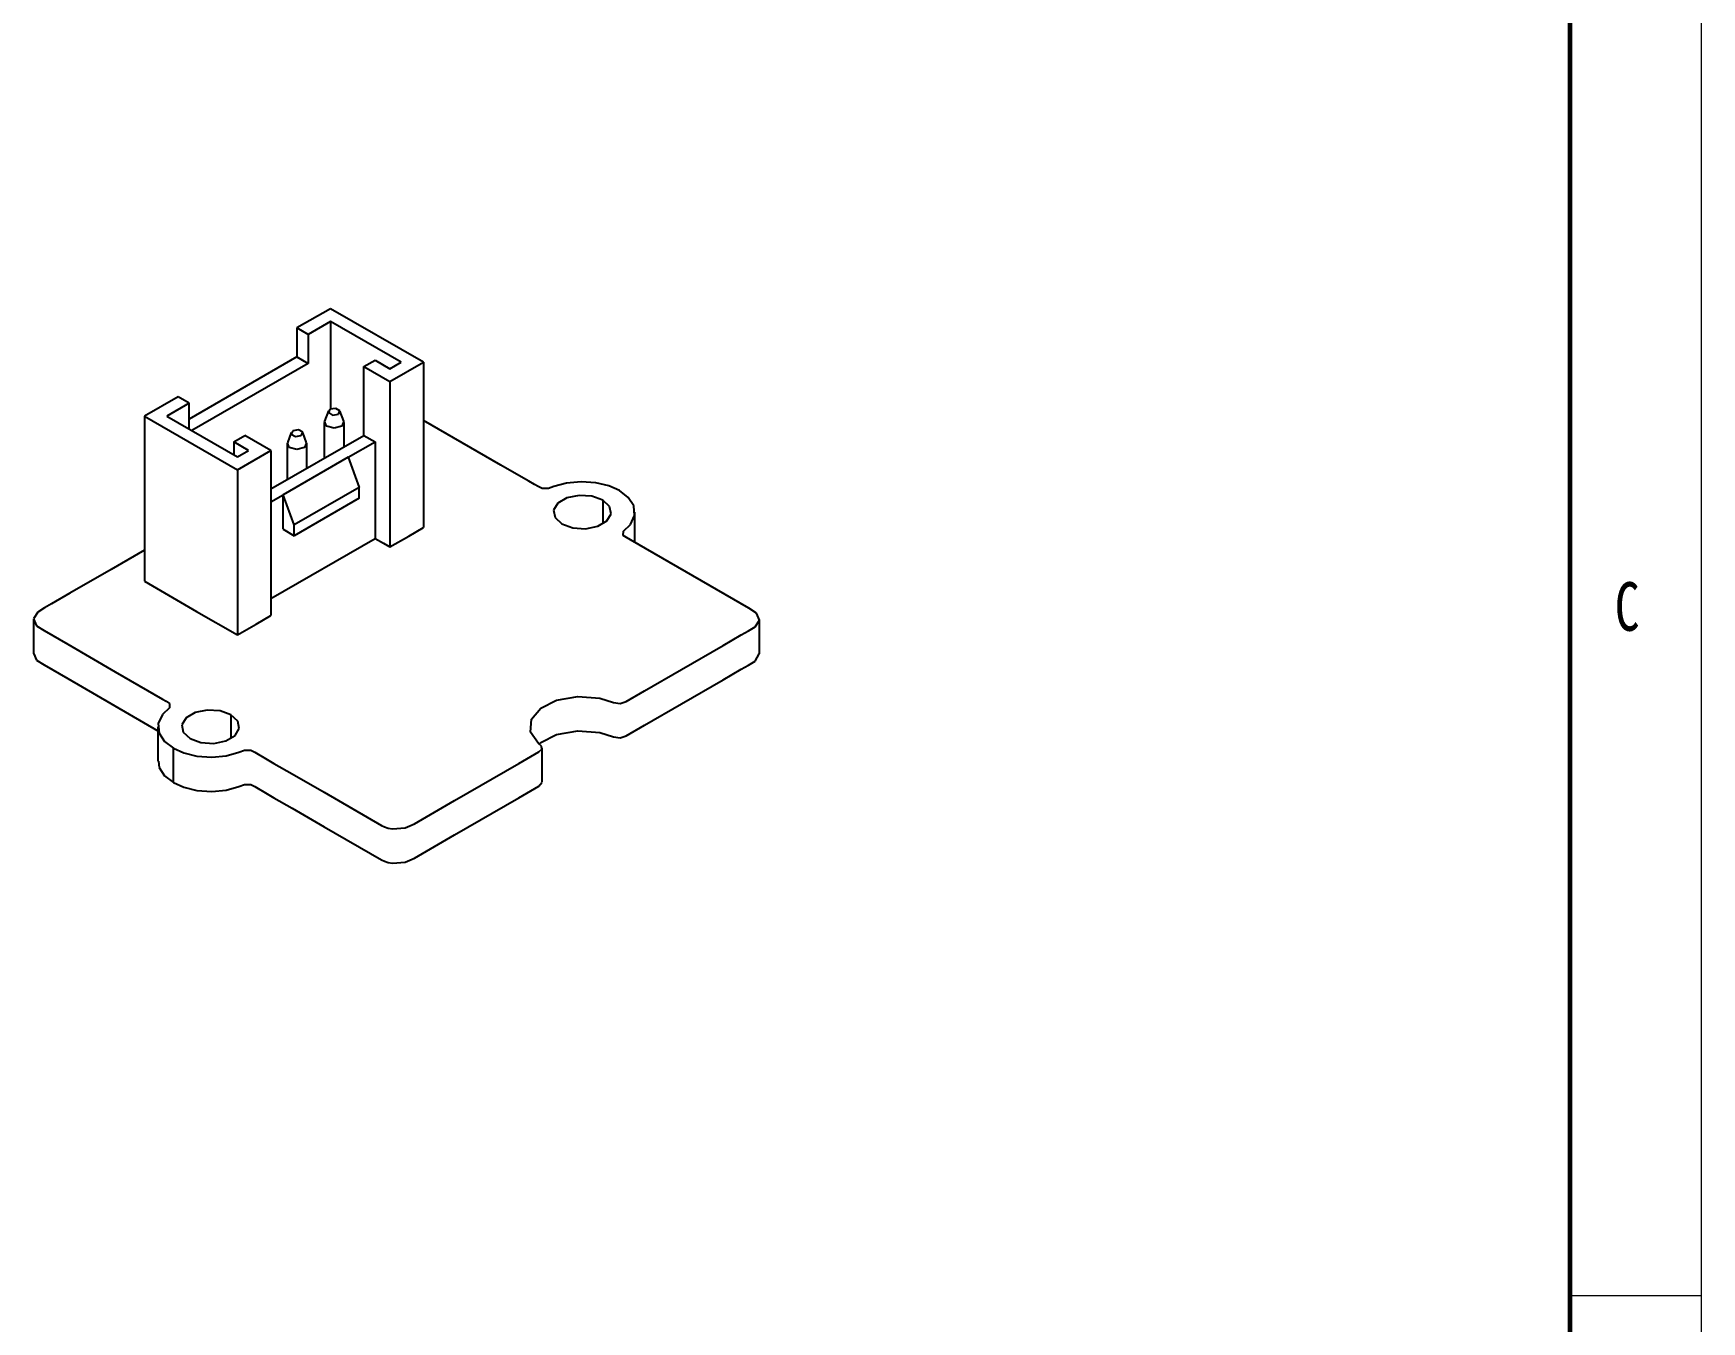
# Model space of a CAD drawing. Header units: millimetres. Extents: x 114 to 401, y 1477 to 1677.
# Drawn here: x 337.2 to 400.7, y 1526.3 to 1575.3 of the extents above; entities that cross this region are included whole.
import ezdxf
from ezdxf.lldxf.tags import DXFTag

# ---------------------------------------------------------------- set-up
doc = ezdxf.new("R2010")
doc.units = ezdxf.units.MM
doc.layers.get('0').update_dxf_attribs({"linetype": 'CONTINUOUS'})
doc.layers.add('1', color=7, linetype='CONTINUOUS')
doc.styles.add('SLDTEXTSTYLE0', font='TXT', dxfattribs={"width": 0.75})
tags = doc.linetypes.add('DASHED', pattern=[25.72, 12.86, -12.86]).pattern_tags.tags
tags[6:7] = [DXFTag(74, 4), DXFTag(75, 0), DXFTag(340, '0'), DXFTag(46, 0.0), DXFTag(50, 0.0), DXFTag(44, 0.0), DXFTag(45, 0.0)]
tags[4:5] = [DXFTag(74, 4), DXFTag(75, 0), DXFTag(340, '0'), DXFTag(46, 0.0), DXFTag(50, 0.0), DXFTag(44, 0.0), DXFTag(45, 0.0)]

msp = doc.modelspace()

# ---------------------------------------------------------------- linework, layer by layer
at = {"color": 18, "linetype": 'DASHED', "lineweight": 5, "ltscale": 1.75}
msp.add_line((400.66, 1477.264), (400.66, 1677.264), dxfattribs=at)
at = {"color": 7, "linetype": 'Continuous', "lineweight": 60}
msp.add_line((395.66, 1482.264), (395.66, 1672.264), dxfattribs=at)
at = {"color": 7, "linetype": 'Continuous', "lineweight": 0}
msp.add_line((395.66, 1527.264), (400.66, 1527.264), dxfattribs=at)
at = {"layer": '1'}
for p, q in [((348.502, 1564.793), (347.229, 1564.058)), ((348.502, 1564.303), (347.654, 1563.813)), ((352.038, 1562.752), (348.502, 1564.793)), ((348.502, 1564.303), (348.502, 1560.975)), ((351.189, 1562.752), (348.502, 1564.303)), ((347.229, 1564.058), (347.229, 1562.956)), ((347.654, 1563.813), (347.229, 1564.058)), ((347.654, 1563.813), (347.654, 1562.711)), ((347.229, 1562.956), (343.128, 1560.588)), ((347.654, 1562.711), (343.234, 1560.159)), ((347.229, 1562.956), (347.654, 1562.711)), ((349.775, 1562.588), (350.199, 1562.833)), ((349.775, 1559.975), (349.775, 1562.588)), ((349.775, 1562.588), (350.765, 1562.017)), ((350.199, 1562.833), (350.765, 1562.507)), ((350.765, 1562.017), (352.038, 1562.752)), ((350.765, 1562.507), (351.189, 1562.752)), ((352.038, 1562.752), (352.038, 1556.465)), ((350.765, 1562.017), (350.765, 1555.73)), ((342.704, 1561.445), (341.431, 1560.71)), ((343.128, 1561.2), (342.28, 1560.71)), ((343.128, 1561.2), (342.704, 1561.445)), ((343.128, 1560.22), (343.128, 1561.2)), ((341.431, 1560.71), (341.431, 1554.423)), ((341.431, 1560.71), (344.967, 1558.669)), ((342.28, 1560.71), (344.967, 1559.159)), ((348.269, 1560.465), (348.269, 1559.106)), ((348.424, 1560.901), (348.277, 1560.511)), ((348.352, 1560.329), (348.277, 1560.511)), ((348.485, 1560.965), (348.426, 1560.84)), ((348.426, 1560.84), (348.585, 1560.748)), ((348.702, 1560.999), (348.485, 1560.965)), ((348.585, 1560.748), (348.803, 1560.782)), ((348.861, 1560.907), (348.702, 1560.999)), ((348.803, 1560.782), (348.861, 1560.907)), ((349.01, 1560.511), (348.864, 1560.901)), ((349.01, 1560.511), (348.936, 1560.329)), ((349.019, 1559.539), (349.019, 1560.465)), ((354.985, 1558.845), (352.046, 1560.542)), ((344.825, 1559.73), (345.25, 1559.975)), ((346.24, 1559.404), (345.25, 1559.975)), ((346.24, 1557.934), (349.775, 1559.975)), ((347.01, 1560.085), (346.863, 1559.695)), ((347.07, 1560.149), (347.012, 1560.023)), ((347.012, 1560.023), (347.171, 1559.932)), ((347.288, 1560.183), (347.07, 1560.149)), ((347.171, 1559.932), (347.389, 1559.965)), ((347.447, 1560.091), (347.288, 1560.183)), ((347.389, 1559.965), (347.447, 1560.091)), ((347.596, 1559.695), (347.449, 1560.085)), ((348.644, 1560.249), (348.352, 1560.329)), ((348.936, 1560.329), (348.644, 1560.249)), ((349.775, 1559.975), (350.199, 1559.73)), ((345.391, 1559.404), (344.825, 1559.73)), ((344.825, 1559.73), (344.825, 1559.241)), ((344.967, 1559.159), (345.391, 1559.404)), ((344.967, 1558.669), (346.24, 1559.404)), ((346.24, 1559.404), (346.24, 1553.117)), ((346.854, 1559.649), (346.854, 1558.289)), ((346.938, 1559.513), (346.863, 1559.695)), ((347.229, 1559.432), (346.938, 1559.513)), ((347.521, 1559.513), (347.229, 1559.432)), ((347.596, 1559.695), (347.521, 1559.513)), ((347.604, 1558.722), (347.604, 1559.649)), ((349.174, 1559.139), (350.199, 1559.73)), ((350.199, 1559.73), (350.199, 1556.056)), ((344.967, 1558.669), (344.967, 1552.382)), ((349.174, 1559.139), (346.699, 1557.71)), ((349.174, 1559.139), (349.598, 1557.995)), ((355.67, 1558.45), (354.985, 1558.845)), ((349.598, 1557.995), (347.123, 1556.567)), ((349.598, 1557.587), (349.598, 1557.995)), ((356.054, 1558.228), (355.67, 1558.45)), ((356.268, 1558.104), (356.054, 1558.228)), ((356.405, 1558.026), (356.268, 1558.104)), ((356.557, 1557.953), (356.405, 1558.026)), ((356.797, 1557.95), (356.557, 1557.953)), ((357.001, 1558.028), (356.797, 1557.95)), ((357.485, 1558.158), (357.001, 1558.028)), ((358.039, 1558.211), (357.485, 1558.158)), ((358.603, 1558.171), (358.039, 1558.211)), ((359.098, 1558.051), (358.603, 1558.171)), ((359.498, 1557.873), (359.098, 1558.051)), ((346.24, 1557.444), (346.699, 1557.71)), ((346.699, 1556.403), (346.699, 1557.71)), ((347.123, 1556.567), (346.699, 1557.71)), ((349.598, 1557.587), (347.123, 1556.158)), ((357.152, 1557.394), (356.99, 1557.128)), ((357.498, 1557.594), (357.152, 1557.394)), ((357.96, 1557.688), (357.498, 1557.594)), ((358.447, 1557.656), (357.96, 1557.688)), ((358.861, 1557.506), (358.447, 1557.656)), ((358.861, 1557.506), (358.861, 1556.607)), ((359.122, 1557.266), (358.861, 1557.506)), ((359.832, 1557.617), (359.498, 1557.873)), ((360.04, 1557.297), (359.832, 1557.617)), ((360.072, 1556.932), (360.04, 1557.297)), ((356.99, 1557.128), (357.045, 1556.847)), ((357.045, 1556.847), (357.306, 1556.607)), ((358.669, 1556.519), (359.015, 1556.719)), ((359.015, 1556.719), (359.177, 1556.985)), ((359.177, 1556.985), (359.122, 1557.266)), ((359.912, 1556.588), (360.072, 1556.932)), ((360.083, 1555.902), (360.083, 1557.057)), ((346.24, 1553.77), (350.199, 1556.056)), ((346.699, 1556.403), (347.123, 1556.158)), ((347.123, 1556.158), (347.123, 1556.567)), ((350.199, 1556.056), (350.516, 1555.873)), ((350.765, 1555.73), (351.478, 1556.141)), ((351.478, 1556.141), (352.038, 1556.465)), ((357.306, 1556.607), (357.72, 1556.457)), ((357.72, 1556.457), (358.207, 1556.425)), ((358.207, 1556.425), (358.669, 1556.519)), ((359.643, 1556.167), (359.65, 1556.336)), ((359.768, 1556.084), (359.643, 1556.167)), ((359.65, 1556.336), (359.912, 1556.588)), ((359.91, 1556.002), (359.768, 1556.084)), ((341.429, 1555.606), (340.166, 1554.877)), ((350.516, 1555.873), (350.765, 1555.73)), ((361.712, 1554.962), (359.91, 1556.002)), ((340.166, 1554.877), (338.59, 1553.967)), ((363.514, 1553.921), (361.712, 1554.962)), ((341.431, 1554.423), (343.411, 1553.28)), ((337.896, 1553.566), (337.624, 1553.409)), ((338.59, 1553.967), (337.896, 1553.566)), ((364.415, 1553.401), (363.514, 1553.921)), ((337.202, 1552.974), (337.202, 1551.668)), ((337.367, 1553.255), (337.203, 1553)), ((337.203, 1553), (337.32, 1552.732)), ((337.624, 1553.409), (337.367, 1553.255)), ((343.411, 1553.28), (344.967, 1552.382)), ((345.679, 1552.794), (346.24, 1553.117)), ((364.704, 1553.216), (364.415, 1553.401)), ((364.658, 1552.693), (364.822, 1552.948)), ((364.822, 1552.948), (364.704, 1553.216)), ((364.823, 1551.668), (364.823, 1552.974)), ((337.32, 1552.732), (337.61, 1552.547)), ((337.61, 1552.547), (338.511, 1552.027)), ((344.967, 1552.382), (345.679, 1552.794)), ((363.435, 1551.981), (364.129, 1552.382)), ((364.129, 1552.382), (364.401, 1552.539)), ((364.401, 1552.539), (364.658, 1552.693)), ((337.214, 1551.669), (337.32, 1551.426)), ((338.511, 1552.027), (340.313, 1550.986)), ((361.859, 1551.071), (363.435, 1551.981)), ((364.658, 1551.387), (364.811, 1551.666)), ((337.32, 1551.426), (337.61, 1551.241)), ((337.61, 1551.241), (338.511, 1550.721)), ((340.313, 1550.986), (342.115, 1549.946)), ((360.451, 1550.258), (361.859, 1551.071)), ((363.435, 1550.675), (364.129, 1551.075)), ((364.129, 1551.075), (364.401, 1551.233)), ((364.401, 1551.233), (364.658, 1551.387)), ((338.511, 1550.721), (341.937, 1548.742)), ((361.859, 1549.765), (363.435, 1550.675)), ((342.115, 1549.946), (342.256, 1549.864)), ((342.256, 1549.864), (342.382, 1549.781)), ((342.382, 1549.781), (342.375, 1549.612)), ((356.509, 1549.604), (357.101, 1549.897)), ((357.101, 1549.897), (357.907, 1550.042)), ((357.907, 1550.042), (358.747, 1549.981)), ((358.747, 1549.981), (359.274, 1549.819)), ((359.274, 1549.819), (359.528, 1549.774)), ((359.528, 1549.774), (359.747, 1549.852)), ((359.747, 1549.852), (360.451, 1550.258)), ((360.451, 1548.952), (361.859, 1549.765)), ((342.113, 1549.36), (341.953, 1549.016)), ((342.375, 1549.612), (342.113, 1549.36)), ((343.01, 1549.229), (342.848, 1548.963)), ((343.356, 1549.429), (343.01, 1549.229)), ((343.818, 1549.523), (343.356, 1549.429)), ((344.305, 1549.491), (343.818, 1549.523)), ((344.719, 1549.341), (344.305, 1549.491)), ((344.719, 1549.341), (344.719, 1548.443)), ((344.98, 1549.101), (344.719, 1549.341)), ((345.034, 1548.82), (344.98, 1549.101)), ((356.116, 1548.684), (356.146, 1549.177)), ((356.146, 1549.177), (356.509, 1549.604)), ((341.941, 1548.892), (341.941, 1547.585)), ((341.953, 1549.016), (341.985, 1548.651)), ((341.985, 1548.651), (342.193, 1548.331)), ((342.848, 1548.963), (342.903, 1548.682)), ((342.903, 1548.682), (343.164, 1548.442)), ((343.164, 1548.442), (343.578, 1548.292)), ((344.527, 1548.354), (344.873, 1548.554)), ((344.873, 1548.554), (345.034, 1548.82)), ((356.421, 1548.249), (356.116, 1548.684)), ((356.509, 1548.297), (357.101, 1548.591)), ((357.101, 1548.591), (357.907, 1548.735)), ((357.907, 1548.735), (358.747, 1548.674)), ((358.747, 1548.674), (359.274, 1548.513)), ((359.274, 1548.513), (359.528, 1548.467)), ((359.528, 1548.467), (359.747, 1548.546)), ((359.747, 1548.546), (360.451, 1548.952)), ((342.193, 1548.331), (342.527, 1548.075)), ((342.527, 1546.769), (342.527, 1548.075)), ((342.527, 1548.075), (342.926, 1547.897)), ((342.926, 1547.897), (343.421, 1547.777)), ((343.421, 1547.777), (343.986, 1547.737)), ((343.578, 1548.292), (344.065, 1548.26)), ((343.986, 1547.737), (344.54, 1547.79)), ((344.065, 1548.26), (344.527, 1548.354)), ((344.54, 1547.79), (345.023, 1547.92)), ((345.023, 1547.92), (345.228, 1547.998)), ((345.228, 1547.998), (345.468, 1547.995)), ((345.468, 1547.995), (345.62, 1547.922)), ((345.62, 1547.922), (345.756, 1547.844)), ((345.756, 1547.844), (345.971, 1547.72)), ((355.671, 1547.498), (356.282, 1547.852)), ((356.282, 1547.852), (356.435, 1547.94)), ((356.53, 1548.157), (356.421, 1548.249)), ((356.435, 1547.94), (356.548, 1548.038)), ((356.448, 1548.225), (356.509, 1548.297)), ((356.548, 1548.038), (356.53, 1548.157)), ((356.559, 1546.777), (356.559, 1548.083)), ((341.964, 1547.585), (341.985, 1547.345)), ((341.985, 1547.345), (342.193, 1547.025)), ((345.971, 1547.72), (346.355, 1547.498)), ((346.355, 1547.498), (347.04, 1547.103)), ((353.224, 1546.086), (355.671, 1547.498)), ((342.193, 1547.025), (342.527, 1546.769)), ((342.527, 1546.769), (342.926, 1546.59)), ((342.926, 1546.59), (343.421, 1546.47)), ((344.54, 1546.483), (345.023, 1546.614)), ((345.023, 1546.614), (345.228, 1546.692)), ((345.228, 1546.692), (345.468, 1546.689)), ((345.468, 1546.689), (345.62, 1546.616)), ((345.62, 1546.616), (345.756, 1546.537)), ((345.756, 1546.537), (345.971, 1546.413)), ((347.04, 1547.103), (348.263, 1546.397)), ((355.671, 1546.192), (356.282, 1546.545)), ((356.282, 1546.545), (356.435, 1546.633)), ((356.435, 1546.633), (356.543, 1546.767)), ((343.421, 1546.47), (343.986, 1546.431)), ((343.986, 1546.431), (344.54, 1546.483)), ((345.971, 1546.413), (346.355, 1546.192)), ((346.355, 1546.192), (347.04, 1545.796)), ((348.263, 1546.397), (350.447, 1545.136)), ((352.001, 1545.38), (353.224, 1546.086)), ((353.224, 1544.78), (355.671, 1546.192)), ((347.04, 1545.796), (348.263, 1545.09)), ((351.695, 1545.203), (352.001, 1545.38)), ((348.263, 1545.09), (350.447, 1543.829)), ((350.447, 1545.136), (350.561, 1545.081)), ((350.561, 1545.081), (350.7, 1545.037)), ((350.7, 1545.037), (350.858, 1545.009)), ((350.858, 1545.009), (351.347, 1545.043)), ((351.347, 1545.043), (351.695, 1545.203)), ((352.001, 1544.074), (353.224, 1544.78)), ((351.695, 1543.897), (352.001, 1544.074)), ((350.447, 1543.829), (350.561, 1543.774)), ((350.561, 1543.774), (350.7, 1543.731)), ((350.7, 1543.731), (350.858, 1543.703)), ((350.858, 1543.703), (351.347, 1543.736)), ((351.347, 1543.736), (351.695, 1543.897))]:
    msp.add_line(p, q, dxfattribs=at)

# ---------------------------------------------------------------- texts
at = {"color": 7, "linetype": 'Continuous', "lineweight": 0, "insert": (397.353, 1554.392), "char_height": 1.852, "attachment_point": 1, "style": 'SLDTEXTSTYLE0'}
msp.add_mtext('C', dxfattribs=at)

doc.saveas('drawing.dxf')
